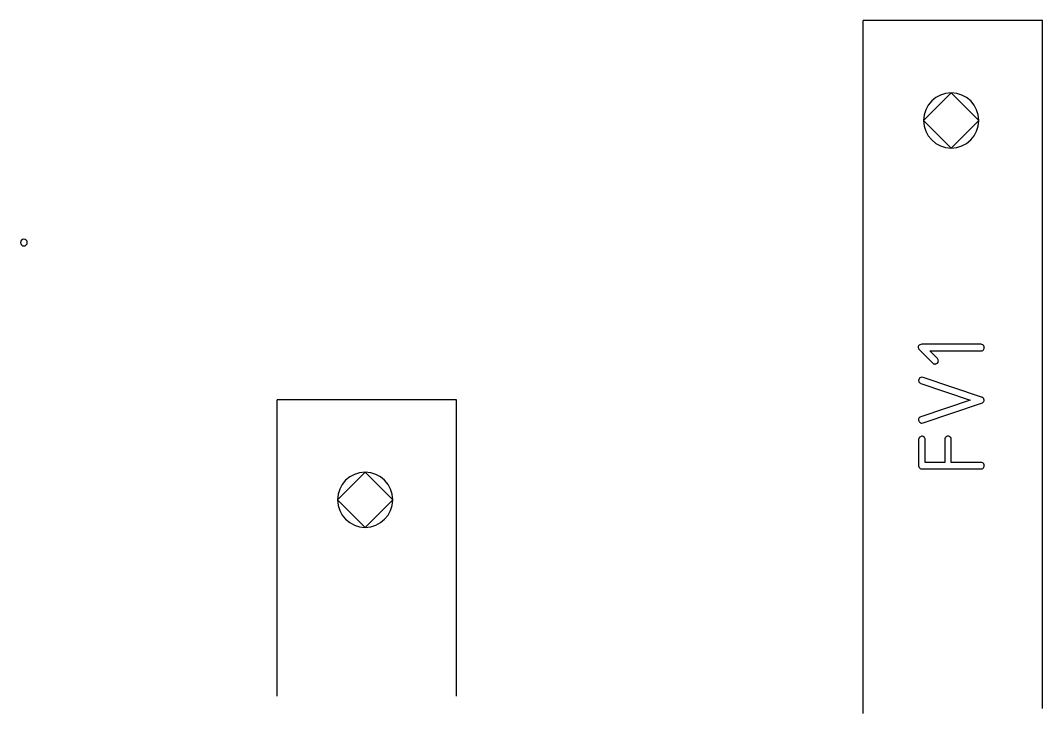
# Model space of a CAD drawing. Header units: inches. Extents: x 0 to 594, y -420 to 0.
# Drawn here: x 225.56 to 240.39, y -168.83 to -158.78 of the extents above; entities that cross this region are included whole.
import ezdxf

# ---------------------------------------------------------------- set-up
doc = ezdxf.new("R2010")
doc.units = ezdxf.units.IN
doc.header["$MEASUREMENT"] = 0

msp = doc.modelspace()

# ---------------------------------------------------------------- linework, layer by layer
at = {"color": 18, "true_color": 0x000000}
for p, q in [((237.787, -168.833), (237.787, -158.783)), ((240.387, -158.783), (237.787, -158.783)), ((240.387, -168.758), (240.387, -158.783)), ((239.062, -159.833), (238.662, -160.233)), ((239.462, -160.233), (239.062, -159.833)), ((238.662, -160.233), (239.062, -160.633)), ((239.062, -160.633), (239.462, -160.233)), ((238.585, -163.512), (238.583, -163.517)), ((238.583, -163.517), (238.583, -163.519)), ((238.583, -163.517), (238.583, -163.517)), ((238.583, -163.519), (238.585, -163.527)), ((238.589, -163.503), (238.585, -163.512)), ((238.597, -163.492), (238.589, -163.503)), ((238.6, -163.49), (238.597, -163.492)), ((238.609, -163.485), (238.6, -163.49)), ((238.621, -163.481), (238.609, -163.485)), ((238.638, -163.479), (238.621, -163.481)), ((239.495, -163.479), (238.638, -163.479)), ((239.497, -163.479), (239.495, -163.479)), ((239.499, -163.479), (239.497, -163.479)), ((239.508, -163.481), (239.499, -163.479)), ((239.519, -163.485), (239.508, -163.481)), ((239.53, -163.493), (239.519, -163.485)), ((239.532, -163.496), (239.53, -163.493)), ((239.536, -163.502), (239.532, -163.496)), ((239.54, -163.513), (239.536, -163.502)), ((239.542, -163.527), (239.54, -163.513)), ((238.585, -163.527), (238.586, -163.534)), ((238.586, -163.534), (238.587, -163.54)), ((238.587, -163.54), (238.589, -163.541)), ((238.589, -163.541), (238.593, -163.548)), ((238.593, -163.548), (238.599, -163.555)), ((238.599, -163.555), (238.603, -163.559)), ((238.603, -163.559), (238.604, -163.561)), ((238.604, -163.561), (238.796, -163.751)), ((238.862, -163.684), (238.752, -163.574)), ((238.752, -163.574), (239.495, -163.574)), ((239.495, -163.574), (239.511, -163.571)), ((239.511, -163.571), (239.522, -163.567)), ((239.522, -163.567), (239.528, -163.562)), ((239.528, -163.562), (239.53, -163.559)), ((239.53, -163.559), (239.537, -163.548)), ((239.537, -163.548), (239.54, -163.538)), ((239.54, -163.538), (239.542, -163.53)), ((239.542, -163.53), (239.542, -163.527)), ((238.796, -163.751), (238.807, -163.76)), ((238.807, -163.76), (238.819, -163.764)), ((238.819, -163.764), (238.826, -163.765)), ((238.826, -163.765), (238.827, -163.765)), ((238.827, -163.765), (238.828, -163.765)), ((238.828, -163.765), (238.835, -163.764)), ((238.835, -163.764), (238.841, -163.762)), ((238.841, -163.762), (238.852, -163.757)), ((238.852, -163.757), (238.859, -163.753)), ((238.859, -163.753), (238.861, -163.75)), ((238.861, -163.75), (238.862, -163.75)), ((238.865, -163.686), (238.862, -163.684)), ((238.862, -163.75), (238.871, -163.739)), ((238.869, -163.693), (238.865, -163.686)), ((238.874, -163.705), (238.869, -163.693)), ((238.871, -163.739), (238.875, -163.727)), ((238.876, -163.717), (238.874, -163.705)), ((238.875, -163.727), (238.876, -163.72)), ((238.876, -163.72), (238.876, -163.717)), ((238.613, -163.963), (238.606, -163.967)), ((238.623, -163.958), (238.613, -163.963)), ((238.637, -163.956), (238.623, -163.958)), ((238.654, -163.958), (238.637, -163.956)), ((239.501, -164.243), (238.654, -163.958)), ((238.592, -163.992), (238.59, -164.001)), ((238.59, -164.001), (238.59, -164.004)), ((238.59, -164.001), (238.59, -164.001)), ((238.59, -164.004), (238.592, -164.013)), ((238.596, -163.981), (238.592, -163.992)), ((238.592, -164.013), (238.594, -164.022)), ((238.594, -164.022), (238.599, -164.028)), ((238.603, -163.97), (238.596, -163.981)), ((238.599, -164.028), (238.6, -164.03)), ((238.6, -164.03), (238.609, -164.037)), ((238.606, -163.967), (238.603, -163.97)), ((238.609, -164.037), (238.616, -164.043)), ((238.616, -164.043), (238.621, -164.046)), ((238.621, -164.046), (238.624, -164.047)), ((238.624, -164.047), (239.336, -164.288)), ((239.502, -164.243), (239.501, -164.243)), ((239.504, -164.245), (239.502, -164.243)), ((239.511, -164.247), (239.504, -164.245)), ((239.521, -164.253), (239.511, -164.247)), ((239.53, -164.26), (239.521, -164.253)), ((239.532, -164.262), (239.53, -164.26)), ((229.287, -168.583), (229.287, -164.283)), ((231.887, -164.283), (229.287, -164.283)), ((231.887, -168.583), (231.887, -164.283)), ((239.336, -164.288), (238.623, -164.528)), ((238.654, -164.618), (239.501, -164.333)), ((239.501, -164.333), (239.515, -164.326)), ((239.515, -164.326), (239.525, -164.319)), ((239.525, -164.319), (239.532, -164.312)), ((239.535, -164.267), (239.532, -164.262)), ((239.532, -164.312), (239.536, -164.304)), ((239.537, -164.276), (239.535, -164.267)), ((239.536, -164.304), (239.539, -164.298)), ((239.542, -164.288), (239.537, -164.276)), ((239.539, -164.298), (239.542, -164.293)), ((239.542, -164.293), (239.542, -164.288)), ((238.594, -164.548), (238.59, -164.56)), ((238.596, -164.546), (238.594, -164.548)), ((238.6, -164.542), (238.596, -164.546)), ((238.61, -164.535), (238.6, -164.542)), ((238.623, -164.528), (238.61, -164.535)), ((238.59, -164.56), (238.59, -164.58)), ((238.59, -164.58), (238.593, -164.587)), ((238.593, -164.587), (238.597, -164.597)), ((238.597, -164.597), (238.603, -164.604)), ((238.603, -164.604), (238.604, -164.607)), ((238.604, -164.607), (238.606, -164.607)), ((238.606, -164.607), (238.617, -164.615)), ((238.617, -164.615), (238.627, -164.62)), ((238.627, -164.62), (238.634, -164.621)), ((238.634, -164.621), (238.635, -164.621)), ((238.635, -164.621), (238.637, -164.621)), ((238.637, -164.621), (238.654, -164.618)), ((238.592, -164.847), (238.59, -164.855)), ((238.597, -164.835), (238.592, -164.847)), ((238.6, -164.831), (238.597, -164.835)), ((238.606, -164.825), (238.6, -164.831)), ((238.609, -164.823), (238.606, -164.825)), ((238.616, -164.818), (238.609, -164.823)), ((238.625, -164.814), (238.616, -164.818)), ((238.638, -164.811), (238.625, -164.814)), ((238.641, -164.811), (238.638, -164.811)), ((238.648, -164.813), (238.641, -164.811)), ((238.658, -164.817), (238.648, -164.813)), ((238.669, -164.824), (238.658, -164.817)), ((238.672, -164.825), (238.669, -164.824)), ((238.676, -164.832), (238.672, -164.825)), ((238.682, -164.844), (238.676, -164.832)), ((238.683, -164.851), (238.682, -164.844)), ((238.685, -164.859), (238.683, -164.851)), ((238.971, -164.847), (238.969, -164.855)), ((238.975, -164.834), (238.971, -164.847)), ((238.983, -164.823), (238.975, -164.834)), ((238.986, -164.821), (238.983, -164.823)), ((238.993, -164.817), (238.986, -164.821)), ((239.003, -164.813), (238.993, -164.817)), ((239.017, -164.811), (239.003, -164.813)), ((239.02, -164.811), (239.017, -164.811)), ((239.027, -164.813), (239.02, -164.811)), ((239.037, -164.817), (239.027, -164.813)), ((239.048, -164.824), (239.037, -164.817)), ((239.051, -164.825), (239.048, -164.824)), ((239.055, -164.832), (239.051, -164.825)), ((239.061, -164.844), (239.055, -164.832)), ((239.062, -164.851), (239.061, -164.844)), ((239.064, -164.859), (239.062, -164.851)), ((238.59, -164.855), (238.59, -165.24)), ((238.59, -164.855), (238.59, -164.855)), ((238.685, -165.192), (238.685, -164.859)), ((238.969, -164.855), (238.969, -165.192)), ((239.064, -165.192), (239.064, -164.859)), ((238.59, -165.24), (238.592, -165.255)), ((238.592, -165.255), (238.597, -165.267)), ((238.597, -165.267), (238.606, -165.275)), ((238.606, -165.275), (238.614, -165.281)), ((238.614, -165.281), (238.623, -165.284)), ((238.623, -165.284), (238.631, -165.285)), ((238.631, -165.285), (238.637, -165.286)), ((238.637, -165.286), (238.638, -165.286)), ((238.638, -165.286), (239.495, -165.286)), ((238.969, -165.192), (238.685, -165.192)), ((239.495, -165.192), (239.064, -165.192)), ((239.497, -165.192), (239.495, -165.192)), ((239.495, -165.286), (239.511, -165.284)), ((239.499, -165.192), (239.497, -165.192)), ((239.508, -165.193), (239.499, -165.192)), ((239.519, -165.198), (239.508, -165.193)), ((239.511, -165.284), (239.522, -165.279)), ((239.53, -165.206), (239.519, -165.198)), ((239.522, -165.279), (239.528, -165.275)), ((239.528, -165.275), (239.53, -165.272)), ((239.532, -165.209), (239.53, -165.206)), ((239.53, -165.272), (239.537, -165.261)), ((239.536, -165.214), (239.532, -165.209)), ((239.54, -165.226), (239.536, -165.214)), ((239.537, -165.261), (239.54, -165.251)), ((239.542, -165.24), (239.54, -165.226)), ((239.54, -165.251), (239.542, -165.243)), ((239.542, -165.243), (239.542, -165.24)), ((230.562, -165.333), (230.162, -165.733)), ((230.962, -165.733), (230.562, -165.333)), ((230.162, -165.733), (230.562, -166.133)), ((230.562, -166.133), (230.962, -165.733))]:
    msp.add_line(p, q, dxfattribs=at)
for centre, radius, start, end in [((239.062, -160.233), 0.4, 90, 180), ((239.062, -160.233), 0.4, 0, 90), ((239.062, -160.233), 0.4, 180, 270), ((239.062, -160.233), 0.4, 270, 0), ((225.612, -162.003), 0.05, 0, 180), ((225.612, -162.003), 0.05, 180, 360), ((230.562, -165.733), 0.4, 90, 180), ((230.562, -165.733), 0.4, 0, 90), ((230.562, -165.733), 0.4, 180, 270), ((230.562, -165.733), 0.4, 270, 0)]:
    msp.add_arc(centre, radius, start, end, dxfattribs=at)

doc.saveas('drawing.dxf')
